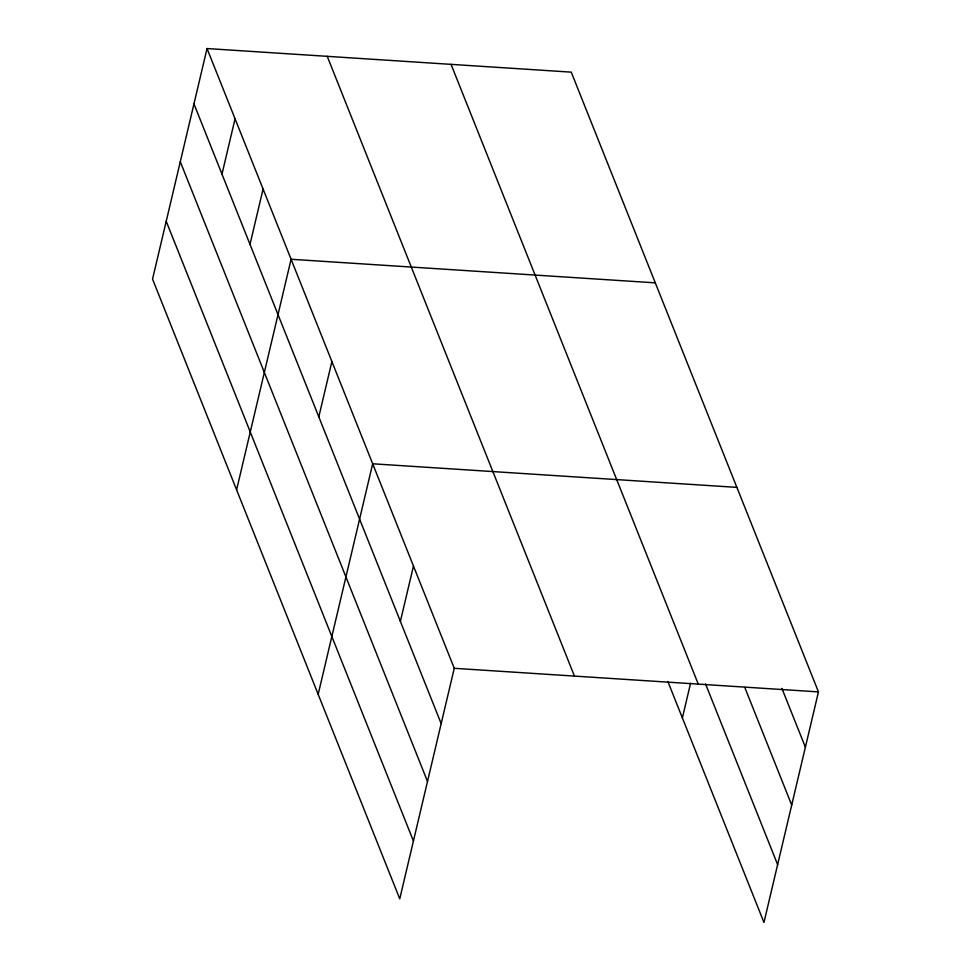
<?xml version="1.0" encoding="UTF-8"?>
<svg xmlns="http://www.w3.org/2000/svg" width="971" height="971" viewBox="0 0 971 971"><rect width="100%" height="100%" fill="white"/><g stroke="black" fill="none" stroke-linecap="round" stroke-linejoin="round"><path stroke-width="1.46" d="M207.041 48.55L152.544 279.102L399.749 898.855L454.258 668.303L207.041 48.55L571.251 72.145L818.456 691.898L763.959 922.45L667.854 681.508M221.983 174.125L235.055 118.79M249.996 244.364L263.08 189.029M236.596 489.821L291.094 259.269L655.304 282.852M318.804 416.862L331.888 361.528M318.172 694.338L372.67 463.786L736.88 487.381M400.38 621.379L413.464 566.044M682.382 717.933L690.575 683.232M454.258 668.303L818.456 691.898M781.91 688.39L805.384 747.221M744.769 687.383L791.705 805.056M705.541 683.924L777.625 864.627M451.054 64.353L698.27 684.106M327.227 56.33L574.444 676.095M193.957 103.885L441.174 723.638M180.29 161.708L427.507 781.461M166.211 221.279L413.428 841.032"/></g></svg>
